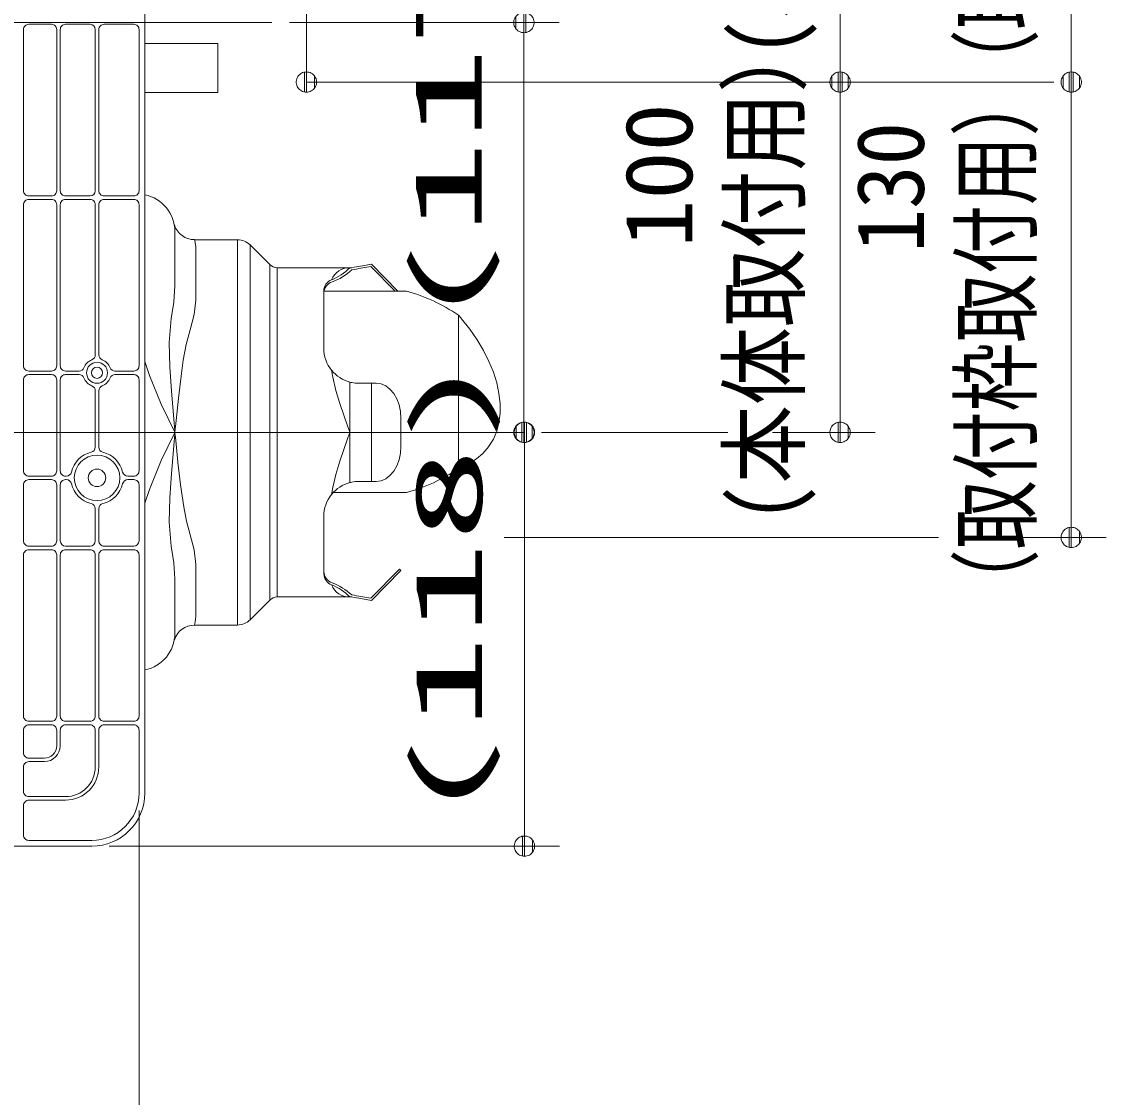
# Model space of a CAD drawing. Units: millimetres on the paper. Extents: x -305 to 305, y -152 to 152.
# Drawn here: x -197.62 to -166.67, y -29.39 to 1.32 of the extents above; entities that cross this region are included whole.
import ezdxf
from ezdxf.enums import TextEntityAlignment as Align

# ---------------------------------------------------------------- set-up
doc = ezdxf.new("R2010")
doc.units = ezdxf.units.MM
doc.linetypes.add('LONG_CHAIN', pattern=[21, 18, -1, 1, -1])
doc.layers.add('0-1_0', color=7, linetype='Continuous', lineweight=9)
doc.layers.add('0-3_S3', color=7, linetype='Continuous', lineweight=9)
doc.styles.add('ＭＳ ゴシック', font='')
doc.styles.get('ＭＳ ゴシック').set_extended_font_data('MS Gothic')

# ---------------------------------------------------------------- blocks, each defined once
blk = doc.blocks.new('_DOTSMALL')
at = {"layer": '0-1_0'}
for p, q in [((0.0746, 0.1), (-0.0746, 0.1)), ((0.1223, -0.0248), (-0.1223, -0.0248))]:
    blk.add_line(p, q, dxfattribs=at)
for points in [[(0.125, 0), (0.124, 0.0157), (0.1211, 0.0311), (0.1162, 0.046), (0.1095, 0.0602), (0.1011, 0.0735), (0.0911, 0.0856), (0.0797, 0.0963), (0.067, 0.1055), (0.0532, 0.1131), (0.0386, 0.1189), (0.0234, 0.1228), (0.0078, 0.1248), (-0.0078, 0.1248), (-0.0234, 0.1228), (-0.0386, 0.1189), (-0.0532, 0.1131), (-0.067, 0.1055), (-0.0797, 0.0963), (-0.0911, 0.0856), (-0.1011, 0.0735), (-0.1095, 0.0602), (-0.1162, 0.046), (-0.1211, 0.0311), (-0.124, 0.0157), (-0.125, 0), (0, 0)], [(-0.125, 0), (-0.124, -0.0157), (-0.1211, -0.0311), (-0.1162, -0.046), (-0.1095, -0.0602), (-0.1011, -0.0735), (-0.0911, -0.0856), (-0.0797, -0.0963), (-0.067, -0.1055), (-0.0532, -0.1131), (-0.0386, -0.1189), (-0.0234, -0.1228), (-0.0078, -0.1248), (0.0078, -0.1248), (0.0234, -0.1228), (0.0386, -0.1189), (0.0532, -0.1131), (0.067, -0.1055), (0.0797, -0.0963), (0.0911, -0.0856), (0.1011, -0.0735), (0.1095, -0.0602), (0.1162, -0.046), (0.1211, -0.0311), (0.124, -0.0157), (0.125, 0), (0, 0)]]:
    blk.add_lwpolyline(points, close=True, dxfattribs=at)

msp = doc.modelspace()

# ---------------------------------------------------------------- linework, layer by layer
at = {"layer": '0-1_0'}
for p, q in [((-189.499, -0.403), (-189.499, 4.597)), ((-168.173, -0.403), (-189.499, -0.403))]:
    msp.add_line(p, q, dxfattribs=at)
at = {"layer": '0-3_S3'}
for p, q in [((-194.111, 23.297), (-194.111, -20.703)), ((-174.27, 14.597), (-174.27, -0.403)), ((-167.673, 12.597), (-167.673, -0.403)), ((-197.422, 1.247), (-196.773, 1.247)), ((-196.372, 1.247), (-195.673, 1.247)), ((-195.272, 1.247), (-194.423, 1.247)), ((-189.982, 1.297), (-182.29, 1.297)), ((-183.29, 1.297), (-183.29, -10.403)), ((-197.572, -3.503), (-197.572, 1.097)), ((-196.623, 1.097), (-196.623, -3.503)), ((-196.522, -3.503), (-196.522, 1.097)), ((-195.523, 1.097), (-195.523, -3.503)), ((-195.422, -3.503), (-195.422, 1.097)), ((-194.273, 1.097), (-194.273, -3.503)), ((-194.109, 0.697), (-192.182, 0.697)), ((-192.022, -0.403), (-192.022, 0.397)), ((-192.022, -0.403), (-192.022, -0.703)), ((-174.27, -0.403), (-174.27, -10.403)), ((-167.673, -0.403), (-167.673, -13.403)), ((-194.109, -0.703), (-192.182, -0.703)), ((-192.022, -0.703), (-192.182, -0.703)), ((-196.773, -3.653), (-197.422, -3.653)), ((-195.673, -3.653), (-196.372, -3.653)), ((-194.423, -3.653), (-195.272, -3.653)), ((-197.572, -8.503), (-197.572, -3.903)), ((-197.422, -3.753), (-196.773, -3.753)), ((-196.623, -3.903), (-196.623, -8.503)), ((-196.522, -8.503), (-196.522, -3.903)), ((-196.372, -3.753), (-195.673, -3.753)), ((-195.523, -3.903), (-195.523, -8.19)), ((-195.422, -8.19), (-195.422, -3.903)), ((-195.272, -3.753), (-194.423, -3.753)), ((-194.273, -3.903), (-194.273, -8.503)), ((-193.252, -4.663), (-193.252, -6.22)), ((-191.463, -4.903), (-192.691, -4.903)), ((-191.463, -15.903), (-191.463, -4.903)), ((-192.652, -5.228), (-192.652, -6.632)), ((-191.103, -5.052), (-191.103, -15.754)), ((-190.54, -5.615), (-191.103, -5.052)), ((-190.54, -15.191), (-190.54, -5.615)), ((-190.328, -5.703), (-190.328, -15.103)), ((-188.262, -5.703), (-190.328, -5.703)), ((-188.197, -5.763), (-188.202, -5.763)), ((-188.069, -5.679), (-188.002, -5.667)), ((-187.642, -5.603), (-188.002, -5.667)), ((-188.002, -5.728), (-187.663, -5.668)), ((-187.663, -5.668), (-186.97, -6.372)), ((-186.886, -6.372), (-187.642, -5.603)), ((-189.002, -6.362), (-189.002, -8.003)), ((-188.997, -6.372), (-186.645, -6.372)), ((-185.162, -7.057), (-185.162, -7.078)), ((-185.162, -7.084), (-185.162, -7.078)), ((-185.162, -11.431), (-185.162, -7.084)), ((-193.41, -7.839), (-193.358, -7.157)), ((-184.838, -7.455), (-185.072, -7.159)), ((-184.628, -7.759), (-184.838, -7.455)), ((-193.393, -8.531), (-193.41, -7.839)), ((-193.011, -8.339), (-193.075, -8.801)), ((-196.773, -8.653), (-197.422, -8.653)), ((-195.985, -8.653), (-196.372, -8.653)), ((-194.423, -8.653), (-194.96, -8.653)), ((-193.979, -8.775), (-194.109, -8.38)), ((-188.747, -8.831), (-188.78, -8.632)), ((-197.572, -11.503), (-197.572, -8.903)), ((-197.422, -8.753), (-196.773, -8.753)), ((-196.623, -8.903), (-196.623, -11.503)), ((-196.522, -11.503), (-196.522, -8.903)), ((-196.372, -8.753), (-195.985, -8.753)), ((-194.96, -8.753), (-194.423, -8.753)), ((-194.273, -8.903), (-194.273, -11.503)), ((-193.075, -8.801), (-193.149, -9.424)), ((-188.262, -8.968), (-188.262, -11.837)), ((-195.523, -9.216), (-195.523, -10.825)), ((-195.422, -10.825), (-195.422, -9.216)), ((-187.642, -9.003), (-188.002, -9.003)), ((-187.642, -11.803), (-187.642, -9.003)), ((-187.503, -9.003), (-187.642, -9.003)), ((-187.366, -9.022), (-187.503, -9.003)), ((-184.004, -9.291), (-184.068, -8.992)), ((-186.855, -9.62), (-186.92, -9.447)), ((-186.815, -9.808), (-186.855, -9.62)), ((-186.802, -10.003), (-186.815, -9.808)), ((-186.802, -10.803), (-186.802, -10.003)), ((-193.252, -10.403), (-193.251, -10.408)), ((-193.251, -10.408), (-193.251, -10.414)), ((-188.262, -10.403), (-188.263, -10.399)), ((-188.263, -10.407), (-188.262, -10.403)), ((-183.276, -10.403), (-183.276, -22.217)), ((-182.79, -10.403), (-177.471, -10.403)), ((-176.195, -10.403), (-173.27, -10.403)), ((-186.815, -10.998), (-186.802, -10.803)), ((-184.46, -11.002), (-184.291, -10.803)), ((-186.855, -11.186), (-186.815, -10.998)), ((-184.643, -11.161), (-184.46, -11.002)), ((-185.162, -11.435), (-185.16, -11.43)), ((-185.162, -11.437), (-185.162, -11.431)), ((-196.773, -11.653), (-197.422, -11.653)), ((-197.422, -11.753), (-196.773, -11.753)), ((-196.351, -11.653), (-196.372, -11.653)), ((-196.372, -11.753), (-196.351, -11.753)), ((-194.423, -11.653), (-194.595, -11.653)), ((-194.595, -11.753), (-194.423, -11.753)), ((-193.393, -12.275), (-193.346, -11.575)), ((-197.572, -13.503), (-197.572, -11.903)), ((-196.623, -11.903), (-196.623, -13.503)), ((-196.522, -13.503), (-196.522, -11.903)), ((-194.273, -11.903), (-194.273, -13.503)), ((-194.109, -12.425), (-193.979, -12.031)), ((-188.78, -12.174), (-188.747, -11.975)), ((-193.41, -12.967), (-193.393, -12.275)), ((-186.645, -12.121), (-188.729, -12.121)), ((-195.523, -12.581), (-195.523, -13.503)), ((-195.422, -13.503), (-195.422, -12.581)), ((-193.358, -13.649), (-193.41, -12.967)), ((-189.002, -12.803), (-189.002, -14.444)), ((-183.858, -13.403), (-171.457, -13.403)), ((-170.181, -13.403), (-166.673, -13.403)), ((-197.572, -18.503), (-197.572, -13.903)), ((-196.773, -13.653), (-197.422, -13.653)), ((-197.422, -13.753), (-196.773, -13.753)), ((-196.623, -13.903), (-196.623, -18.503)), ((-196.522, -18.503), (-196.522, -13.903)), ((-195.673, -13.653), (-196.372, -13.653)), ((-196.372, -13.753), (-195.673, -13.753)), ((-195.523, -13.903), (-195.523, -18.503)), ((-195.422, -18.503), (-195.422, -13.903)), ((-194.423, -13.653), (-195.272, -13.653)), ((-195.272, -13.753), (-194.423, -13.753)), ((-194.273, -13.903), (-194.273, -18.503)), ((-193.282, -14.128), (-193.358, -13.649)), ((-193.252, -14.586), (-193.282, -14.128)), ((-192.652, -14.174), (-192.652, -15.578)), ((-187.663, -15.138), (-186.845, -14.306)), ((-186.802, -14.348), (-187.642, -15.203)), ((-186.845, -14.306), (-186.802, -14.348)), ((-193.252, -14.586), (-193.252, -16.143)), ((-190.328, -15.103), (-188.262, -15.103)), ((-188.202, -15.043), (-188.197, -15.043)), ((-188.002, -15.139), (-188.069, -15.127)), ((-188.002, -15.078), (-187.663, -15.138)), ((-187.642, -15.203), (-188.002, -15.139)), ((-191.103, -15.754), (-190.54, -15.191)), ((-192.691, -15.903), (-191.463, -15.903)), ((-194.111, -16.803), (-194.109, -16.803)), ((-196.773, -18.653), (-197.422, -18.653)), ((-197.422, -18.753), (-196.773, -18.753)), ((-195.673, -18.653), (-196.372, -18.653)), ((-196.372, -18.753), (-195.673, -18.753)), ((-194.423, -18.653), (-195.272, -18.653)), ((-195.272, -18.753), (-194.423, -18.753)), ((-197.572, -19.553), (-197.572, -18.903)), ((-196.623, -18.903), (-196.623, -19.353)), ((-196.522, -19.353), (-196.522, -18.903)), ((-195.523, -18.903), (-195.523, -19.953)), ((-195.422, -19.953), (-195.422, -18.903)), ((-194.273, -18.903), (-194.273, -20.703)), ((-196.973, -19.703), (-197.422, -19.703)), ((-197.422, -19.803), (-196.973, -19.803)), ((-197.572, -20.653), (-197.572, -19.953)), ((-196.373, -20.803), (-197.422, -20.803)), ((-197.422, -20.903), (-196.373, -20.903)), ((-197.572, -21.903), (-197.572, -21.053)), ((-194.273, -21.203), (-194.273, -48.133)), ((-217.622, -22.217), (-195.623, -22.217)), ((-195.623, -22.053), (-197.422, -22.053)), ((-195.123, -22.217), (-182.276, -22.217))]:
    msp.add_line(p, q, dxfattribs=at)
at = {"layer": '0-3_S3', "linetype": 'LONG_CHAIN'}
for p, q in [((-244.762, 1.297), (-190.482, 1.297)), ((-201.227, -10.403), (-183.29, -10.403))]:
    msp.add_line(p, q, dxfattribs=at)
at = {"layer": '0-3_S3'}
for points in [[(-192.182, 0.697), (-192.022, 0.697), (-192.022, 0.397)], [(-192.691, -4.905), (-192.691, -4.903), (-192.686, -4.928), (-192.672, -4.992), (-192.658, -5.096), (-192.652, -5.228)], [(-188.262, -5.703), (-188.202, -5.703), (-188.136, -5.691), (-188.069, -5.679)], [(-188.002, -5.728), (-188.067, -5.74), (-188.132, -5.751), (-188.197, -5.763)], [(-193.358, -7.157), (-193.282, -6.684), (-193.252, -6.22)], [(-192.652, -6.632), (-192.697, -7.036), (-192.818, -7.476)], [(-185.162, -7.057), (-185.154, -7.061), (-185.147, -7.065)], [(-192.818, -7.476), (-192.932, -7.894), (-193.011, -8.339)], [(-184.068, -8.992), (-184.163, -8.687), (-184.289, -8.378), (-184.445, -8.068), (-184.628, -7.759)], [(-193.252, -10.398), (-193.256, -10.357), (-193.275, -10.132), (-193.346, -9.231), (-193.393, -8.531)], [(-193.252, -10.403), (-193.254, -10.399), (-193.638, -9.596), (-193.979, -8.775)], [(-188.263, -10.399), (-188.318, -10.247), (-188.546, -9.58), (-188.658, -9.204), (-188.747, -8.831)], [(-186.92, -9.447), (-187.007, -9.296), (-187.113, -9.171), (-187.235, -9.079), (-187.366, -9.022)], [(-193.149, -9.424), (-193.217, -10.062), (-193.251, -10.398), (-193.252, -10.403), (-193.252, -10.398)], [(-183.971, -9.858), (-183.971, -9.58), (-184.004, -9.291)], [(-184.289, -10.8), (-184.163, -10.594), (-184.068, -10.367), (-184.004, -10.121), (-183.971, -9.858)], [(-193.979, -12.031), (-193.638, -11.21), (-193.254, -10.407), (-193.252, -10.403)], [(-193.346, -11.575), (-193.275, -10.674), (-193.256, -10.449), (-193.252, -10.408), (-193.252, -10.403)], [(-193.251, -10.414), (-193.248, -10.439), (-193.238, -10.54), (-193.196, -10.944), (-193.164, -11.251)], [(-188.747, -11.975), (-188.658, -11.602), (-188.546, -11.226), (-188.318, -10.559), (-188.263, -10.407)], [(-193.164, -11.251), (-193.088, -11.901), (-192.999, -12.527), (-192.923, -12.939), (-192.818, -13.33)], [(-187.007, -11.51), (-186.92, -11.359), (-186.855, -11.186)], [(-185.087, -11.399), (-184.853, -11.293), (-184.643, -11.161)], [(-187.503, -11.803), (-187.366, -11.784), (-187.235, -11.727), (-187.113, -11.634), (-187.007, -11.51)], [(-187.503, -11.803), (-187.642, -11.803), (-188.002, -11.803)], [(-192.818, -13.33), (-192.699, -13.758), (-192.652, -14.174)], [(-188.069, -15.127), (-188.136, -15.115), (-188.202, -15.103), (-188.262, -15.103)], [(-188.197, -15.043), (-188.132, -15.054), (-188.067, -15.066), (-188.002, -15.078)]]:
    msp.add_lwpolyline(points, dxfattribs=at)
for centre, radius in [((-195.473, -8.703), 0.3), ((-195.473, -8.703), 0.16), ((-195.473, -11.703), 0.65), ((-195.473, -11.703), 0.25)]:
    msp.add_circle(centre, radius, dxfattribs=at)
for centre, radius, start, end in [((-197.422, 1.097), 0.15, 89.9993, 180), ((-196.773, 1.097), 0.15, 0, 90.0015), ((-196.372, 1.097), 0.15, 89.9993, 180), ((-195.673, 1.097), 0.15, 0, 90), ((-195.272, 1.097), 0.15, 89.9993, 180), ((-194.423, 1.097), 0.15, 0, 90.0007), ((-197.422, -3.503), 0.15, 180, 270.0007), ((-196.773, -3.503), 0.15, 269.9985, 0), ((-196.372, -3.503), 0.15, 180, 270.0007), ((-195.673, -3.503), 0.15, 270, 0), ((-195.272, -3.503), 0.15, 180, 270.0007), ((-194.423, -3.503), 0.15, 269.9993, 0), ((-194.312, -4.663), 1.06, 0, 78.9541), ((-197.422, -3.903), 0.15, 89.9993, 180), ((-196.773, -3.903), 0.15, 0, 90.0015), ((-196.372, -3.903), 0.15, 89.9993, 180), ((-195.673, -3.903), 0.15, 0, 90.0007), ((-195.272, -3.903), 0.15, 89.9993, 180), ((-194.423, -3.903), 0.15, 0, 90.0007), ((-192.696, -4.306), 0.595, 197.0329, 270.535), ((-191.463, -5.413), 0.51, 44.9995, 90), ((-190.328, -5.403), 0.3, 224.9995, 270), ((-188.277, -6.241), 0.538, 88.4027, 159.1988), ((-189.361, -4.621), 1.542, 292.1489, 315.4526), ((-189.28, -4.632), 1.562, 289.3006, 313.6056), ((-188.663, -6.368), 0.34, 110.1821, 178.9441), ((-188.649, -6.44), 0.353, 108.8769, 178.6089), ((-187.888, -11.013), 4.804, 55.4283, 74.9988), ((-190.083, -11.093), 6.37, 38.1363, 39.2105), ((-188.002, -8.003), 1, 180, 218.9502), ((-195.473, -8.703), 0.4, 111.3544, 158.6466), ((-195.673, -8.19), 0.15, 291.3529, 0), ((-195.272, -8.19), 0.15, 180, 248.6461), ((-195.473, -8.703), 0.4, 21.3534, 68.6456), ((-197.422, -8.503), 0.15, 180, 270.0007), ((-196.773, -8.503), 0.15, 269.9985, 0), ((-196.372, -8.503), 0.15, 180, 270.0007), ((-195.985, -8.503), 0.15, 270, 338.6453), ((-194.96, -8.503), 0.15, 201.3549, 270.0007), ((-194.423, -8.503), 0.15, 269.9993, 0), ((-188.002, -8.003), 1, 218.9507, 254.9297), ((-197.422, -8.903), 0.15, 89.9993, 180), ((-196.773, -8.903), 0.15, 0, 90.0015), ((-196.372, -8.903), 0.15, 89.9993, 180), ((-195.985, -8.903), 0.15, 21.3547, 90), ((-195.473, -8.703), 0.4, 201.3544, 248.646), ((-195.473, -8.703), 0.4, 291.354, 338.6456), ((-194.96, -8.903), 0.15, 89.9993, 158.6451), ((-194.423, -8.903), 0.15, 0, 90.0007), ((-188.002, -8.003), 1, 254.9299, 258.4631), ((-195.673, -9.216), 0.15, 0, 68.6458), ((-195.272, -9.216), 0.15, 111.3563, 180), ((-188.002, -8.003), 1, 258.4626, 270.0002), ((-195.673, -10.825), 0.15, 282.8607, 0), ((-195.272, -10.825), 0.15, 180, 257.1393), ((-195.473, -11.703), 0.75, 102.8614, 167.1389), ((-195.473, -11.703), 0.75, 12.8611, 77.1386), ((-187.888, -7.481), 4.804, 285.0012, 304.5717), ((-185.927, -9.561), 2.02, 292.2532, 294.5598), ((-197.422, -11.503), 0.15, 180, 270.0007), ((-197.422, -11.903), 0.15, 89.9993, 180), ((-196.773, -11.503), 0.15, 269.9985, 0), ((-196.773, -11.903), 0.15, 0, 90.0015), ((-196.372, -11.503), 0.15, 180, 270.0007), ((-196.372, -11.903), 0.15, 89.9993, 180), ((-196.351, -11.503), 0.15, 269.9993, 347.139), ((-196.351, -11.903), 0.15, 12.8607, 89.9993), ((-194.595, -11.503), 0.15, 192.8612, 270.0015), ((-194.595, -11.903), 0.15, 90, 167.1391), ((-194.423, -11.503), 0.15, 269.9993, 0), ((-194.423, -11.903), 0.15, 0, 90.0007), ((-195.473, -11.703), 0.75, 192.8617, 257.1387), ((-195.473, -11.703), 0.75, 282.8613, 347.1383), ((-188.002, -12.803), 1, 105.0699, 141.0497), ((-188.002, -12.803), 1, 101.5369, 105.0699), ((-188.002, -12.803), 1, 90.0003, 101.5369), ((-188.002, -12.803), 1, 141.051, 180), ((-195.673, -12.581), 0.15, 0, 77.1393), ((-195.272, -12.581), 0.15, 102.8614, 180), ((-197.422, -13.503), 0.15, 180, 270.0007), ((-196.773, -13.503), 0.15, 269.9985, 0), ((-196.372, -13.503), 0.15, 180, 270), ((-195.673, -13.503), 0.15, 270, 0), ((-195.272, -13.503), 0.15, 180, 270.0007), ((-194.423, -13.503), 0.15, 270, 0), ((-197.422, -13.903), 0.15, 89.9993, 180), ((-196.773, -13.903), 0.15, 0, 90.0015), ((-196.372, -13.903), 0.15, 89.9993, 180), ((-195.673, -13.903), 0.15, 0, 90.0007), ((-195.272, -13.903), 0.15, 89.9993, 180), ((-194.423, -13.903), 0.15, 0, 90.0007), ((-188.641, -14.36), 0.361, 182.2925, 250.221), ((-188.641, -14.423), 0.361, 183.4032, 247.4729), ((-188.277, -14.565), 0.538, 200.8012, 271.5972), ((-189.319, -16.123), 1.469, 43.956, 68.4422), ((-189.495, -16.526), 1.968, 48.9238, 68.17), ((-190.328, -15.403), 0.3, 90, 134.9995), ((-194.073, -15.571), 1.421, 346.5818, 359.6866), ((-191.463, -15.393), 0.51, 270, 314.9998), ((-192.699, -16.498), 0.591, 89.2095, 163.1254), ((-194.312, -16.143), 1.06, 280.9499, 0), ((-197.422, -18.503), 0.15, 180, 270.0007), ((-196.773, -18.503), 0.15, 269.9985, 0), ((-196.372, -18.503), 0.15, 180, 270.0007), ((-195.673, -18.503), 0.15, 269.9993, 0), ((-195.272, -18.503), 0.15, 180, 270.0007), ((-194.423, -18.503), 0.15, 269.9993, 0), ((-197.422, -18.903), 0.15, 89.9993, 180), ((-196.773, -18.903), 0.15, 0, 90.0015), ((-196.372, -18.903), 0.15, 89.9993, 180), ((-195.673, -18.903), 0.15, 0, 90.0007), ((-195.272, -18.903), 0.15, 89.9993, 180), ((-194.423, -18.903), 0.15, 0, 90.0007), ((-196.973, -19.353), 0.45, 270, 0), ((-196.973, -19.353), 0.35, 270, 0), ((-197.422, -19.553), 0.15, 180, 270.0007), ((-197.422, -19.953), 0.15, 89.9993, 180), ((-196.373, -19.953), 0.95, 270, 0), ((-196.373, -19.953), 0.85, 270, 0), ((-197.422, -20.653), 0.15, 180, 270.0007), ((-195.623, -20.703), 1.514, 270, 0), ((-195.623, -20.703), 1.35, 270, 0), ((-197.422, -21.053), 0.15, 89.9993, 180), ((-197.422, -21.903), 0.15, 180, 270.0007)]:
    msp.add_arc(centre, radius, start, end, dxfattribs=at)

# ---------------------------------------------------------------- block references
at = {"layer": '0-1_0', "xscale": 2.32, "yscale": 2.32, "rotation": 270}
msp.add_blockref('_DOTSMALL', (-189.499, -0.403), dxfattribs=at)
at = {"layer": '0-3_S3', "xscale": 2.32, "yscale": 2.32}
for p, rotation in [((-183.29, 1.297), 90), ((-174.27, -0.403), 90), ((-174.27, -0.403), 270), ((-167.673, -0.403), 270), ((-167.673, -0.403), 90), ((-183.29, -10.403), 270), ((-183.276, -10.403), 90), ((-174.27, -10.403), 270), ((-167.673, -13.403), 270), ((-183.276, -22.217), 270)]:
    msp.add_blockref('_DOTSMALL', p, dxfattribs=dict(at, rotation=rotation))

# ---------------------------------------------------------------- texts
at = {"layer": '0-3_S3', "style": 'ＭＳ ゴシック'}
for s, height, width, p in [('（取付枠取付用）', 1.921, 0.75, (-168.289, -0.864)), ('(本体取付用）', 1.924, 0.85, (-174.866, 0.319)), ('(117)', 1.924, 2.05, (-183.92, -7.445)), ('(本体取付用）', 1.924, 0.85, (-174.9, -12.97)), ('\u3000\u3000100', 1.924, 1.05, (-177.909, -10.642)), ('（取付枠取付用）', 1.921, 0.75, (-168.289, -15.706)), ('\u3000\u3000\u3000130', 1.924, 0.95, (-171.302, -12.748)), ('(118)', 1.924, 2.05, (-183.906, -21.571))]:
    msp.add_text(s, height=height, rotation=90, dxfattribs=dict(at, width=width)).set_placement(p, align=Align.BOTTOM_LEFT)

doc.saveas('drawing.dxf')
